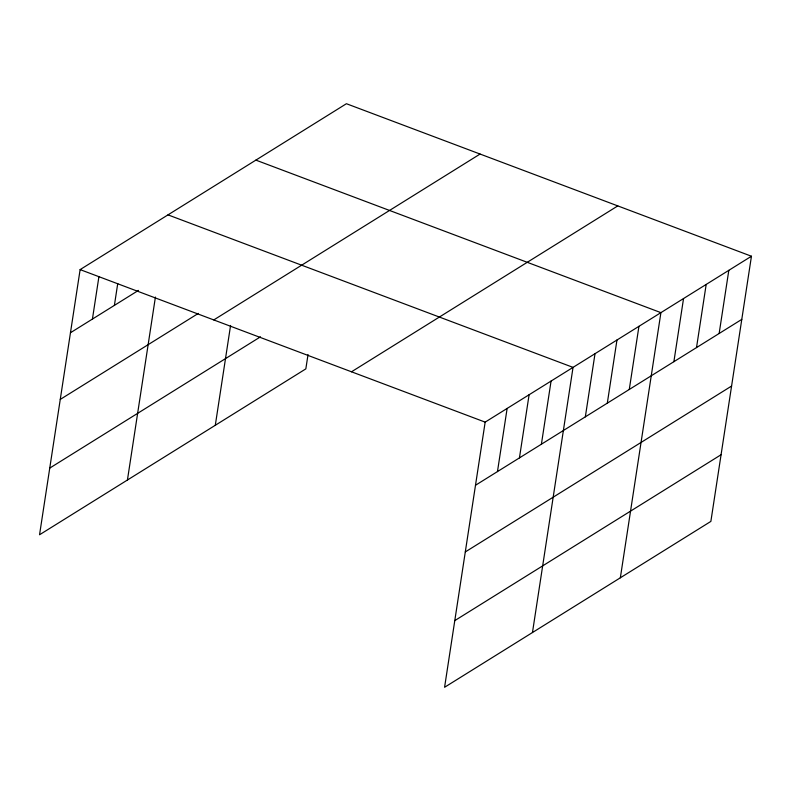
<?xml version="1.0" encoding="UTF-8"?>
<svg xmlns="http://www.w3.org/2000/svg" width="791" height="791" viewBox="0 0 791 791"><rect width="100%" height="100%" fill="white"/><g stroke="black" fill="none" stroke-linecap="round" stroke-linejoin="round"><path stroke-width="1.19" d="M751.45 256.235L485.16 422.127L444.582 687.28L710.872 521.398L751.45 256.235L346.418 103.72L80.128 269.602L39.55 534.765L305.84 368.873L308.025 354.595M92.428 319.07L98.934 276.563M114.398 305.385L117.74 283.524M127.43 480.018L155.422 297.06M215.3 425.281L230.576 325.457M497.47 471.584L507.13 408.433M519.44 457.9L529.1 394.749M541.4 444.216L551.07 381.064M532.462 632.543L573.04 367.38L167.999 214.865M585.34 416.847L595.01 353.696M607.31 403.163L616.97 340.011M629.28 389.479L638.94 326.327M620.342 577.796L660.91 312.643L255.879 160.118M673.883 361.695L683.543 298.543M696.515 347.585L706.185 284.444M719.148 333.486L728.818 270.344M70.458 332.754L138.465 290.396M60.264 399.415L198.353 313.394M213.788 319.93L480.078 154.047M49.754 468.094L260.486 336.828M351.501 371.79L617.791 205.907M475.5 485.269L741.79 319.386M465.296 551.94L731.586 386.048M454.785 620.619L721.076 454.736M80.128 269.602L485.16 422.127"/></g></svg>
